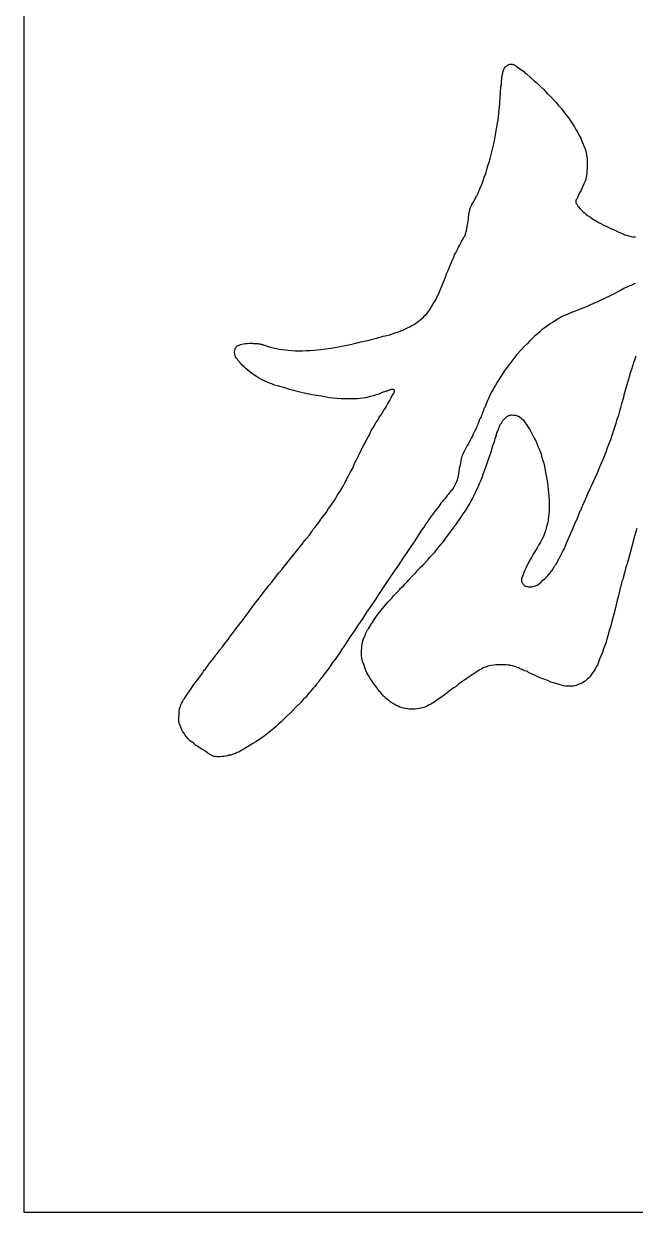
# Model space of a CAD drawing. Extents: x 0 to 5.1, y 0 to 11.
# Drawn here: x 0 to 1.28, y 0 to 2.487 of the extents above; entities that cross this region are included whole.
import ezdxf

# ---------------------------------------------------------------- set-up
doc = ezdxf.new("R2010")
doc.units = 0
doc.header["$MEASUREMENT"] = 0
doc.layers.get('0').update_dxf_attribs({"linetype": 'CONTINUOUS'})

msp = doc.modelspace()

# ---------------------------------------------------------------- linework, layer by layer
at = {"color": 7, "linetype": 'CONTINUOUS'}
msp.add_lwpolyline([(0, 0), (5.11811, 0), (5.11811, 11.023622), (0, 11.023622)], close=True, dxfattribs=at)
at = {"color": 88, "linetype": 'CONTINUOUS'}
for points in [[(1.279834, 1.943547), (1.277559, 1.942789), (1.272253, 1.940514), (1.268463, 1.938997), (1.264673, 1.937481), (1.260882, 1.935206), (1.257092, 1.933689), (1.248753, 1.92914), (1.243447, 1.926107), (1.23814, 1.923832), (1.232834, 1.920799), (1.228286, 1.918524), (1.215399, 1.912458), (1.207818, 1.908667), (1.200238, 1.905634), (1.185835, 1.898809), (1.179012, 1.895776), (1.172189, 1.892743), (1.158544, 1.888194), (1.15248, 1.885161), (1.146416, 1.882886), (1.140351, 1.880611), (1.129738, 1.876061), (1.12519, 1.873787), (1.1214, 1.871512), (1.116851, 1.869237), (1.107755, 1.863171), (1.103206, 1.860138), (1.098658, 1.857105), (1.09411, 1.854072), (1.084255, 1.846489), (1.078948, 1.84194), (1.0744, 1.83739), (1.069094, 1.833599), (1.058481, 1.822983), (1.053174, 1.817675), (1.04711, 1.811609), (1.041804, 1.805543), (1.031191, 1.794169), (1.026642, 1.788861), (1.022852, 1.783554), (1.018304, 1.777487), (1.009207, 1.766113), (1.005417, 1.760047), (1.000868, 1.753223), (0.997078, 1.747157), (0.990256, 1.735783), (0.987223, 1.731233), (0.984191, 1.726684), (0.981917, 1.722134), (0.978885, 1.716826), (0.974336, 1.707727), (0.97282, 1.703178), (0.970546, 1.698628), (0.968272, 1.694079), (0.966756, 1.689529), (0.964482, 1.684221), (0.963724, 1.682705), (0.962966, 1.681188), (0.962966, 1.679672), (0.962207, 1.678913), (0.961449, 1.67588), (0.960691, 1.675122), (0.959933, 1.673606), (0.959933, 1.672089), (0.959175, 1.671331), (0.958417, 1.669056), (0.957659, 1.667539), (0.956901, 1.666023), (0.956143, 1.66299), (0.955385, 1.661473), (0.954627, 1.659957), (0.953869, 1.659199), (0.953111, 1.657682), (0.953111, 1.656166), (0.952353, 1.655407), (0.951595, 1.652374), (0.950837, 1.651616), (0.950079, 1.650099), (0.950079, 1.648583), (0.947804, 1.644792), (0.947046, 1.641759), (0.94553, 1.638725), (0.944014, 1.635692), (0.940224, 1.62811), (0.938708, 1.624319), (0.936434, 1.619769), (0.934159, 1.615978), (0.930369, 1.608395), (0.928095, 1.604604), (0.926579, 1.601571), (0.924305, 1.597779), (0.921272, 1.592471), (0.920514, 1.590197), (0.919756, 1.587922), (0.918998, 1.586405), (0.916724, 1.581856), (0.915966, 1.578823), (0.915208, 1.576548), (0.91445, 1.574273), (0.913692, 1.568207), (0.912934, 1.564416), (0.912176, 1.560624), (0.911418, 1.557591), (0.91066, 1.550009), (0.909902, 1.545459), (0.909143, 1.541668), (0.908385, 1.537877), (0.906111, 1.531052), (0.905353, 1.528777), (0.904595, 1.526503), (0.903079, 1.524228), (0.902321, 1.521953), (0.900047, 1.517404), (0.898531, 1.515129), (0.897015, 1.513612), (0.895498, 1.511337), (0.893982, 1.509821), (0.892466, 1.507546), (0.888676, 1.502997), (0.885644, 1.499964), (0.88337, 1.496172), (0.881095, 1.493139), (0.878063, 1.490106), (0.875789, 1.487073), (0.872757, 1.48404), (0.870483, 1.480249), (0.868208, 1.477216), (0.861386, 1.468875), (0.857596, 1.462809), (0.853047, 1.457501), (0.849257, 1.452193), (0.845467, 1.446127), (0.841676, 1.440819), (0.837886, 1.434753), (0.833338, 1.429445), (0.829547, 1.423379), (0.818177, 1.405181), (0.809838, 1.393049), (0.801499, 1.380916), (0.793161, 1.368784), (0.78558, 1.356652), (0.777241, 1.34452), (0.768903, 1.332388), (0.760564, 1.320255), (0.743887, 1.295233), (0.735548, 1.281584), (0.726452, 1.268694), (0.717355, 1.255803), (0.709016, 1.242154), (0.69992, 1.229264), (0.691581, 1.216374), (0.682484, 1.203483), (0.669597, 1.183768), (0.665049, 1.176944), (0.660501, 1.17012), (0.655952, 1.163295), (0.650646, 1.156471), (0.646097, 1.150405), (0.641549, 1.14358), (0.637001, 1.136756), (0.628662, 1.12614), (0.62563, 1.121591), (0.622598, 1.117799), (0.618807, 1.11325), (0.615775, 1.1087), (0.612743, 1.104909), (0.608953, 1.100359), (0.60592, 1.096568), (0.597582, 1.087469), (0.593791, 1.082919), (0.589243, 1.077612), (0.584695, 1.073062), (0.580146, 1.067754), (0.569534, 1.057139), (0.562711, 1.050314), (0.556647, 1.04349), (0.549824, 1.037424), (0.538453, 1.02605), (0.533147, 1.0215), (0.528599, 1.016951), (0.523292, 1.012401), (0.512679, 1.00406), (0.507373, 0.999511), (0.502066, 0.995719), (0.49676, 0.991928), (0.485389, 0.984345), (0.479325, 0.981312), (0.474018, 0.977521), (0.467954, 0.97373), (0.458857, 0.968422), (0.455067, 0.966147), (0.451277, 0.963872), (0.446728, 0.962356), (0.442938, 0.960081), (0.436874, 0.957806), (0.434599, 0.957048), (0.432325, 0.95629), (0.429293, 0.95629), (0.427019, 0.955531), (0.421712, 0.954773), (0.41868, 0.954015), (0.41489, 0.954015), (0.411858, 0.953257), (0.406551, 0.953257), (0.405035, 0.953257), (0.402761, 0.954015), (0.400487, 0.954015), (0.398213, 0.954015), (0.394422, 0.955531), (0.392148, 0.95629), (0.389874, 0.957806), (0.388358, 0.958564), (0.386084, 0.960081), (0.380019, 0.964631), (0.375471, 0.967664), (0.370923, 0.969938), (0.363342, 0.975246), (0.359552, 0.977521), (0.357277, 0.979796), (0.354245, 0.982071), (0.348939, 0.985862), (0.347423, 0.987378), (0.345149, 0.989653), (0.343632, 0.99117), (0.339842, 0.995719), (0.337568, 0.998752), (0.336052, 1.001027), (0.332262, 1.007093), (0.330745, 1.009368), (0.329229, 1.012401), (0.327713, 1.016951), (0.326955, 1.019225), (0.326197, 1.020742), (0.325439, 1.023775), (0.325439, 1.025292), (0.324681, 1.026808), (0.324681, 1.028325), (0.324681, 1.031358), (0.324681, 1.033632), (0.324681, 1.035907), (0.324681, 1.038182), (0.325439, 1.041973), (0.325439, 1.044248), (0.325439, 1.047281), (0.325439, 1.049556), (0.326197, 1.051831), (0.326197, 1.054105), (0.326955, 1.05638), (0.328471, 1.061688), (0.329987, 1.064721), (0.331504, 1.066996), (0.33302, 1.070029), (0.334536, 1.073062), (0.336052, 1.075337), (0.338326, 1.07837), (0.348181, 1.092777), (0.355761, 1.104151), (0.3641, 1.114766), (0.373955, 1.128415), (0.374713, 1.129932), (0.376229, 1.132206), (0.377745, 1.134481), (0.379261, 1.135998), (0.380777, 1.138273), (0.383809, 1.142064), (0.385326, 1.14358), (0.386842, 1.145855), (0.3876, 1.147372), (0.389116, 1.149646), (0.390632, 1.151163), (0.393664, 1.154954), (0.39518, 1.156471), (0.396696, 1.158746), (0.397455, 1.160262), (0.401245, 1.164812), (0.402761, 1.167087), (0.405035, 1.169361), (0.406551, 1.172394), (0.408825, 1.174669), (0.410342, 1.176944), (0.415648, 1.18301), (0.41868, 1.18756), (0.421712, 1.191351), (0.424745, 1.195142), (0.427777, 1.198934), (0.430809, 1.203483), (0.439148, 1.214099), (0.443696, 1.220923), (0.449002, 1.227747), (0.454309, 1.234572), (0.459615, 1.241396), (0.47326, 1.259594), (0.481599, 1.270968), (0.490696, 1.282342), (0.503583, 1.299782), (0.508889, 1.305848), (0.513437, 1.312673), (0.518744, 1.318739), (0.528599, 1.331629), (0.533905, 1.338454), (0.539969, 1.345278), (0.545276, 1.352102), (0.555889, 1.365751), (0.561953, 1.372576), (0.568018, 1.380158), (0.573324, 1.386982), (0.582421, 1.398356), (0.585453, 1.402148), (0.588485, 1.405939), (0.591517, 1.40973), (0.597582, 1.417313), (0.600614, 1.421104), (0.603646, 1.425654), (0.60592, 1.429445), (0.608953, 1.433236), (0.617291, 1.443852), (0.622598, 1.451435), (0.627904, 1.458259), (0.63321, 1.465083), (0.637759, 1.472666), (0.643065, 1.47949), (0.652162, 1.493139), (0.655952, 1.499964), (0.660501, 1.506788), (0.664291, 1.512854), (0.668081, 1.519678), (0.671871, 1.526503), (0.679452, 1.54091), (0.684, 1.549251), (0.688549, 1.557591), (0.692339, 1.566691), (0.696129, 1.575031), (0.700678, 1.583372), (0.706742, 1.596263), (0.709016, 1.600812), (0.71129, 1.605362), (0.713565, 1.609153), (0.715839, 1.613703), (0.720387, 1.622802), (0.723419, 1.627352), (0.725694, 1.632659), (0.727968, 1.637209), (0.731, 1.641759), (0.737064, 1.652374), (0.740855, 1.657682), (0.743887, 1.663748), (0.747677, 1.669056), (0.753742, 1.678913), (0.756016, 1.681946), (0.75829, 1.685738), (0.760564, 1.689529), (0.76208, 1.692562), (0.765871, 1.698628), (0.766629, 1.700903), (0.768145, 1.703936), (0.769661, 1.706211), (0.771177, 1.709244), (0.773451, 1.713035), (0.774209, 1.713793), (0.774967, 1.71531), (0.775725, 1.716826), (0.775725, 1.717585), (0.775725, 1.719101), (0.775725, 1.720618), (0.774967, 1.720618), (0.774967, 1.721376), (0.774209, 1.721376), (0.774209, 1.721376), (0.773451, 1.722134), (0.771935, 1.722134), (0.771177, 1.722134), (0.769661, 1.722134), (0.768145, 1.722134), (0.767387, 1.721376), (0.764354, 1.720618), (0.762838, 1.71986), (0.761322, 1.719101), (0.759806, 1.718343), (0.75829, 1.718343), (0.756774, 1.717585), (0.749951, 1.71531), (0.745403, 1.713035), (0.740855, 1.711519), (0.735548, 1.710002), (0.731, 1.708486), (0.725694, 1.706969), (0.715081, 1.704694), (0.709016, 1.703936), (0.70371, 1.703178), (0.697645, 1.702419), (0.691581, 1.702419), (0.686275, 1.702419), (0.671871, 1.702419), (0.664291, 1.702419), (0.655952, 1.703178), (0.647614, 1.703936), (0.640033, 1.704694), (0.622598, 1.707727), (0.612743, 1.709244), (0.603646, 1.71076), (0.593791, 1.713035), (0.57484, 1.716826), (0.564985, 1.71986), (0.555889, 1.722134), (0.546034, 1.725167), (0.530873, 1.729717), (0.524808, 1.731233), (0.518744, 1.733508), (0.512679, 1.735783), (0.507373, 1.738058), (0.496002, 1.743366), (0.491454, 1.746399), (0.486905, 1.749432), (0.481599, 1.752465), (0.477051, 1.755498), (0.468712, 1.762322), (0.464922, 1.766113), (0.461131, 1.769147), (0.457341, 1.772938), (0.453551, 1.776729), (0.448244, 1.783554), (0.446728, 1.785828), (0.444454, 1.788103), (0.442938, 1.790378), (0.44218, 1.793411), (0.441422, 1.795686), (0.440664, 1.800235), (0.440664, 1.80251), (0.441422, 1.804027), (0.44218, 1.805543), (0.44218, 1.807818), (0.443696, 1.809334), (0.445212, 1.811609), (0.446728, 1.813126), (0.448244, 1.813884), (0.449761, 1.814642), (0.452035, 1.815401), (0.453551, 1.816159), (0.459615, 1.817675), (0.463406, 1.818434), (0.467196, 1.818434), (0.471744, 1.819192), (0.477809, 1.819192), (0.480083, 1.818434), (0.482357, 1.818434), (0.484631, 1.818434), (0.487663, 1.818434), (0.48918, 1.818434), (0.490696, 1.818434), (0.491454, 1.817675), (0.49297, 1.817675), (0.493728, 1.817675), (0.496002, 1.816917), (0.497518, 1.816917), (0.498276, 1.816159), (0.499792, 1.816159), (0.50055, 1.815401), (0.501308, 1.815401), (0.502825, 1.814642), (0.509647, 1.812367), (0.515712, 1.810851), (0.521776, 1.809334), (0.528599, 1.807818), (0.534663, 1.806301), (0.540727, 1.805543), (0.54755, 1.804785), (0.553614, 1.804027), (0.568018, 1.80251), (0.575598, 1.80251), (0.583179, 1.80251), (0.590759, 1.803268), (0.599098, 1.803268), (0.606678, 1.804027), (0.614259, 1.804785), (0.62184, 1.805543), (0.642307, 1.808576), (0.655194, 1.810851), (0.668081, 1.813126), (0.68021, 1.815401), (0.692339, 1.818434), (0.705226, 1.821467), (0.722661, 1.825258), (0.72721, 1.826774), (0.732516, 1.828291), (0.737822, 1.829049), (0.742371, 1.830566), (0.747677, 1.832082), (0.752226, 1.833599), (0.759806, 1.835115), (0.762838, 1.835874), (0.765871, 1.836632), (0.768145, 1.83739), (0.771177, 1.838148), (0.773451, 1.838907), (0.776483, 1.840423), (0.78179, 1.84194), (0.784064, 1.842698), (0.786338, 1.843456), (0.788612, 1.844973), (0.791645, 1.845731), (0.798467, 1.848764), (0.803015, 1.851039), (0.807564, 1.853314), (0.812112, 1.855588), (0.81666, 1.857863), (0.820451, 1.860896), (0.824999, 1.863929), (0.83258, 1.869995), (0.83637, 1.873028), (0.839402, 1.87682), (0.843192, 1.880611), (0.846225, 1.884402), (0.849257, 1.888194), (0.851531, 1.892743), (0.858354, 1.903359), (0.862144, 1.909425), (0.865176, 1.916249), (0.868208, 1.923074), (0.871241, 1.929898), (0.874273, 1.936722), (0.879579, 1.950371), (0.882611, 1.957196), (0.884886, 1.96402), (0.887918, 1.970844), (0.89095, 1.977669), (0.895498, 1.989801), (0.897773, 1.99435), (0.900047, 1.9989), (0.901563, 2.003449), (0.903837, 2.007999), (0.908385, 2.01634), (0.909902, 2.020131), (0.912176, 2.023923), (0.913692, 2.027714), (0.915966, 2.031505), (0.919756, 2.037571), (0.920514, 2.039846), (0.92203, 2.042121), (0.923547, 2.045154), (0.925063, 2.049703), (0.925821, 2.052737), (0.926579, 2.055011), (0.927337, 2.058044), (0.928853, 2.067144), (0.929611, 2.073968), (0.930369, 2.080034), (0.931127, 2.088375), (0.931885, 2.09065), (0.931885, 2.092166), (0.932643, 2.093683), (0.933401, 2.097474), (0.933401, 2.098991), (0.934159, 2.099749), (0.934159, 2.101265), (0.935675, 2.104298), (0.936434, 2.105815), (0.937192, 2.107331), (0.93795, 2.108848), (0.940982, 2.114156), (0.943256, 2.117947), (0.944772, 2.121738), (0.947804, 2.127804), (0.949321, 2.129321), (0.950079, 2.131596), (0.950837, 2.133112), (0.951595, 2.134629), (0.952353, 2.136904), (0.953869, 2.139937), (0.954627, 2.142211), (0.955385, 2.143728), (0.956143, 2.146003), (0.956901, 2.147519), (0.957659, 2.149794), (0.961449, 2.158893), (0.963724, 2.166476), (0.966756, 2.174058), (0.96903, 2.182399), (0.971304, 2.189982), (0.973578, 2.197565), (0.975853, 2.205147), (0.980401, 2.221829), (0.981917, 2.23017), (0.984191, 2.238511), (0.985707, 2.246852), (0.987223, 2.255192), (0.98874, 2.263533), (0.990256, 2.271874), (0.993288, 2.290831), (0.994046, 2.301446), (0.995562, 2.312062), (0.99632, 2.32192), (0.997078, 2.332535), (0.997836, 2.343151), (0.998594, 2.3568), (0.999352, 2.359074), (0.999352, 2.362107), (0.999352, 2.36514), (0.999352, 2.368174), (1.00011, 2.371207), (1.00011, 2.37424), (1.000868, 2.378789), (1.001626, 2.381064), (1.001626, 2.38258), (1.002385, 2.384855), (1.002385, 2.386372), (1.003143, 2.387888), (1.003901, 2.390163), (1.005417, 2.393196), (1.006175, 2.394713), (1.007691, 2.396229), (1.008449, 2.397746), (1.009965, 2.398504), (1.012239, 2.400779), (1.013755, 2.401537), (1.014513, 2.402295), (1.01603, 2.402295), (1.017546, 2.403054), (1.018304, 2.403054), (1.022094, 2.403054), (1.02361, 2.402295), (1.025126, 2.402295), (1.0274, 2.400779), (1.028917, 2.400021), (1.030433, 2.398504), (1.034981, 2.395471), (1.038013, 2.393196), (1.041045, 2.390921), (1.04332, 2.389405), (1.046352, 2.38713), (1.048626, 2.384855), (1.051658, 2.38258), (1.060755, 2.37424), (1.068336, 2.368174), (1.075158, 2.362107), (1.081981, 2.355283), (1.088803, 2.349217), (1.094868, 2.342393), (1.10169, 2.335568), (1.113819, 2.322678), (1.119125, 2.316612), (1.124432, 2.310546), (1.129738, 2.303721), (1.134287, 2.297655), (1.139593, 2.290831), (1.144141, 2.284006), (1.15248, 2.271874), (1.155512, 2.265808), (1.159302, 2.259742), (1.162335, 2.253676), (1.165367, 2.24761), (1.167641, 2.241544), (1.170673, 2.235478), (1.173706, 2.227895), (1.174464, 2.226379), (1.174464, 2.224862), (1.175222, 2.223345), (1.17598, 2.221071), (1.17598, 2.219554), (1.176738, 2.218038), (1.177496, 2.215005), (1.177496, 2.213488), (1.177496, 2.211972), (1.178254, 2.210455), (1.178254, 2.208938), (1.178254, 2.20818), (1.179012, 2.203631), (1.179012, 2.200598), (1.179012, 2.197565), (1.179012, 2.194532), (1.179012, 2.187707), (1.179012, 2.183916), (1.178254, 2.180125), (1.178254, 2.176333), (1.177496, 2.168751), (1.176738, 2.165718), (1.17598, 2.162685), (1.175222, 2.159651), (1.172189, 2.152069), (1.169915, 2.147519), (1.168399, 2.143728), (1.166125, 2.139178), (1.162335, 2.132354), (1.161577, 2.130079), (1.160061, 2.127046), (1.158544, 2.124013), (1.157028, 2.120222), (1.15627, 2.118705), (1.155512, 2.117947), (1.155512, 2.116431), (1.155512, 2.114156), (1.155512, 2.113397), (1.155512, 2.112639), (1.15627, 2.111123), (1.157786, 2.108848), (1.158544, 2.106573), (1.160061, 2.105057), (1.161577, 2.10354), (1.164609, 2.099749), (1.166883, 2.097474), (1.168399, 2.095957), (1.170673, 2.093683), (1.172948, 2.092166), (1.176738, 2.088375), (1.179012, 2.086858), (1.181286, 2.085342), (1.18356, 2.083825), (1.185835, 2.08155), (1.193415, 2.077001), (1.197963, 2.074726), (1.202512, 2.071693), (1.207818, 2.069418), (1.212367, 2.066385), (1.222979, 2.061836), (1.228286, 2.058803), (1.23435, 2.056528), (1.239657, 2.054253), (1.244963, 2.05122), (1.25406, 2.047429), (1.25785, 2.045912), (1.26164, 2.045154), (1.265431, 2.043637), (1.269221, 2.042879), (1.274527, 2.041363), (1.275285, 2.041363), (1.276043, 2.041363), (1.276801, 2.041363), (1.277559, 2.041363), (1.279834, 2.041363)], [(1.282866, 1.430962), (1.277559, 1.412005), (1.272253, 1.393049), (1.266189, 1.369542), (1.264673, 1.364993), (1.263156, 1.360443), (1.262398, 1.356652), (1.260882, 1.352102), (1.259366, 1.347553), (1.258608, 1.343003), (1.257092, 1.338454), (1.254818, 1.330871), (1.25406, 1.32708), (1.253302, 1.324047), (1.251786, 1.320255), (1.251027, 1.317222), (1.250269, 1.313431), (1.249511, 1.30964), (1.247995, 1.306607), (1.246479, 1.299782), (1.245721, 1.296749), (1.244963, 1.292958), (1.244205, 1.289925), (1.241931, 1.280826), (1.240415, 1.27476), (1.238899, 1.268694), (1.237382, 1.261869), (1.23435, 1.248979), (1.232076, 1.241396), (1.229802, 1.233814), (1.228286, 1.226989), (1.223737, 1.212582), (1.222221, 1.206516), (1.219947, 1.199692), (1.218431, 1.192867), (1.213125, 1.179219), (1.21085, 1.171636), (1.207818, 1.164053), (1.204786, 1.157229), (1.200238, 1.145097), (1.197963, 1.141306), (1.195689, 1.136756), (1.193415, 1.132965), (1.190383, 1.129173), (1.185835, 1.122349), (1.18356, 1.120074), (1.182044, 1.117799), (1.179012, 1.115525), (1.176738, 1.11325), (1.174464, 1.111733), (1.169157, 1.107942), (1.166125, 1.106426), (1.163093, 1.104909), (1.160061, 1.104151), (1.15627, 1.102634), (1.153238, 1.101876), (1.150206, 1.101118), (1.142625, 1.101118), (1.138077, 1.101118), (1.133529, 1.101118), (1.12898, 1.101876), (1.12519, 1.103393), (1.120642, 1.104151), (1.116093, 1.105667), (1.103206, 1.109459), (1.094868, 1.11325), (1.086529, 1.116283), (1.077432, 1.120074), (1.069094, 1.123866), (1.059239, 1.128415), (1.057723, 1.129173), (1.056207, 1.129932), (1.054691, 1.13069), (1.053932, 1.131448), (1.052416, 1.132206), (1.048626, 1.132965), (1.04711, 1.133723), (1.045594, 1.134481), (1.044078, 1.13524), (1.042562, 1.135998), (1.041045, 1.136756), (1.037255, 1.138273), (1.034981, 1.139031), (1.032707, 1.139789), (1.028159, 1.142064), (1.025126, 1.142822), (1.022852, 1.14358), (1.019062, 1.144339), (1.016788, 1.145097), (1.015272, 1.145097), (1.013755, 1.145097), (1.009207, 1.145855), (1.006175, 1.145855), (1.003901, 1.145855), (1.001626, 1.145855), (0.994804, 1.145855), (0.991014, 1.145855), (0.987981, 1.145855), (0.984191, 1.145097), (0.977369, 1.144339), (0.974336, 1.14358), (0.971304, 1.142822), (0.968272, 1.141306), (0.961449, 1.139031), (0.957659, 1.136756), (0.954627, 1.13524), (0.950837, 1.132965), (0.944772, 1.129173), (0.94174, 1.126899), (0.938708, 1.125382), (0.936434, 1.123107), (0.929611, 1.119316), (0.926579, 1.116283), (0.922788, 1.114008), (0.918998, 1.111733), (0.909902, 1.104909), (0.904595, 1.100359), (0.898531, 1.096568), (0.893224, 1.092777), (0.882611, 1.084436), (0.877305, 1.080645), (0.871999, 1.076853), (0.866692, 1.073062), (0.858354, 1.066996), (0.855321, 1.065479), (0.851531, 1.063205), (0.848499, 1.061688), (0.842434, 1.058655), (0.839402, 1.057139), (0.837128, 1.05638), (0.834096, 1.055622), (0.827273, 1.054105), (0.823483, 1.053347), (0.818935, 1.052589), (0.815144, 1.052589), (0.806806, 1.052589), (0.803015, 1.053347), (0.798467, 1.054105), (0.794677, 1.054864), (0.787096, 1.057139), (0.783306, 1.059413), (0.778758, 1.06093), (0.774967, 1.063205), (0.768903, 1.066996), (0.766629, 1.068512), (0.763596, 1.070787), (0.761322, 1.073062), (0.756774, 1.076095), (0.755258, 1.07837), (0.752984, 1.079886), (0.751467, 1.082161), (0.749951, 1.083678), (0.746161, 1.088227), (0.743887, 1.090502), (0.742371, 1.092777), (0.740097, 1.095052), (0.73858, 1.098085), (0.732516, 1.105667), (0.728726, 1.111733), (0.724935, 1.117041), (0.721145, 1.123107), (0.718113, 1.129173), (0.715081, 1.135998), (0.71129, 1.146613), (0.709774, 1.151163), (0.708258, 1.155713), (0.7075, 1.160262), (0.706742, 1.164812), (0.706742, 1.169361), (0.706742, 1.173911), (0.7075, 1.183768), (0.708258, 1.188318), (0.709016, 1.192867), (0.710532, 1.198175), (0.712048, 1.202725), (0.714323, 1.207274), (0.715839, 1.211824), (0.719629, 1.218648), (0.721145, 1.220923), (0.722661, 1.223198), (0.724177, 1.225473), (0.725694, 1.228506), (0.729484, 1.234572), (0.731758, 1.237605), (0.734032, 1.241396), (0.737064, 1.245188), (0.742371, 1.25277), (0.745403, 1.256561), (0.747677, 1.260353), (0.7545, 1.267935), (0.75829, 1.272485), (0.76208, 1.277035), (0.770419, 1.285375), (0.774209, 1.290683), (0.778758, 1.295233), (0.784822, 1.301299), (0.786338, 1.302815), (0.787096, 1.304332), (0.788612, 1.305848), (0.790128, 1.307365), (0.794677, 1.311156), (0.797709, 1.314189), (0.799983, 1.317222), (0.803015, 1.320255), (0.806048, 1.323288), (0.813628, 1.331629), (0.819693, 1.337695), (0.824241, 1.343003), (0.829547, 1.349069), (0.834854, 1.354377), (0.845467, 1.365751), (0.850015, 1.371059), (0.855321, 1.376367), (0.85987, 1.381675), (0.868966, 1.393049), (0.874273, 1.399115), (0.878821, 1.404423), (0.88337, 1.410489), (0.893224, 1.424137), (0.899289, 1.432478), (0.905353, 1.440819), (0.91445, 1.45371), (0.91824, 1.459776), (0.92203, 1.465083), (0.925821, 1.470391), (0.932643, 1.481765), (0.935675, 1.487831), (0.938708, 1.493139), (0.94174, 1.499205), (0.944772, 1.505271), (0.950837, 1.518162), (0.953869, 1.524986), (0.956143, 1.531052), (0.959175, 1.537877), (0.961449, 1.544701), (0.967514, 1.561383), (0.971304, 1.571998), (0.974336, 1.581856), (0.978127, 1.591713), (0.981159, 1.601571), (0.985707, 1.615219), (0.986465, 1.619011), (0.987981, 1.622802), (0.989498, 1.627352), (0.990256, 1.631143), (0.991772, 1.634934), (0.994046, 1.641), (0.994804, 1.643275), (0.99632, 1.64555), (0.997078, 1.647825), (0.997836, 1.649341), (0.999352, 1.651616), (1.001626, 1.655407), (1.002385, 1.656924), (1.003901, 1.65844), (1.005417, 1.659957), (1.006933, 1.661473), (1.009207, 1.663748), (1.009965, 1.664506), (1.010723, 1.665265), (1.012239, 1.666023), (1.013755, 1.666781), (1.014513, 1.667539), (1.01603, 1.667539), (1.016788, 1.668298), (1.018304, 1.668298), (1.01982, 1.669056), (1.020578, 1.669056), (1.022094, 1.669056), (1.025126, 1.668298), (1.0274, 1.668298), (1.028917, 1.668298), (1.031191, 1.667539), (1.032707, 1.666781), (1.034981, 1.666023), (1.038771, 1.663748), (1.041045, 1.662232), (1.042562, 1.659957), (1.044836, 1.65844), (1.046352, 1.656166), (1.047868, 1.653891), (1.052416, 1.647066), (1.055449, 1.643275), (1.058481, 1.638725), (1.060755, 1.634176), (1.063029, 1.629626), (1.068336, 1.619769), (1.071368, 1.614461), (1.073642, 1.609153), (1.075916, 1.603087), (1.07819, 1.597779), (1.082739, 1.586405), (1.084255, 1.579581), (1.086529, 1.573515), (1.088045, 1.567449), (1.089561, 1.561383), (1.091835, 1.548492), (1.093351, 1.54091), (1.094868, 1.534085), (1.095626, 1.526503), (1.096384, 1.519678), (1.0979, 1.505271), (1.098658, 1.497689), (1.099416, 1.490106), (1.099416, 1.483282), (1.099416, 1.475699), (1.099416, 1.468117), (1.0979, 1.455226), (1.097142, 1.44916), (1.096384, 1.443852), (1.094868, 1.437786), (1.093351, 1.43172), (1.091835, 1.426412), (1.087287, 1.41428), (1.084255, 1.408214), (1.081223, 1.402148), (1.077432, 1.396082), (1.0744, 1.390774), (1.07061, 1.384708), (1.065303, 1.375609), (1.063029, 1.371817), (1.060755, 1.368026), (1.059239, 1.364993), (1.056965, 1.361202), (1.055449, 1.35741), (1.051658, 1.351344), (1.0509, 1.348311), (1.049384, 1.345278), (1.047868, 1.342245), (1.046352, 1.339212), (1.045594, 1.336179), (1.04332, 1.330871), (1.042562, 1.328596), (1.041804, 1.326322), (1.041804, 1.324805), (1.041804, 1.32253), (1.041804, 1.321014), (1.042562, 1.317981), (1.04332, 1.316464), (1.044078, 1.315706), (1.044836, 1.314189), (1.046352, 1.313431), (1.04711, 1.312673), (1.050142, 1.310398), (1.052416, 1.30964), (1.053932, 1.30964), (1.056207, 1.308882), (1.058481, 1.308882), (1.063029, 1.308882), (1.065303, 1.30964), (1.068336, 1.310398), (1.07061, 1.311156), (1.075916, 1.313431), (1.07819, 1.314948), (1.079706, 1.316464), (1.081981, 1.317981), (1.086529, 1.32253), (1.089561, 1.324805), (1.091835, 1.32708), (1.09411, 1.329355), (1.098658, 1.334662), (1.100174, 1.336937), (1.102448, 1.339212), (1.103964, 1.342245), (1.106238, 1.34452), (1.110029, 1.350586), (1.111545, 1.353619), (1.113819, 1.356652), (1.116093, 1.359685), (1.117609, 1.363476), (1.119883, 1.366509), (1.123674, 1.37485), (1.125948, 1.3794), (1.12898, 1.384708), (1.131254, 1.389257), (1.133529, 1.394565), (1.135045, 1.399115), (1.142625, 1.416555), (1.147932, 1.428687), (1.153238, 1.440819), (1.158544, 1.452951), (1.164609, 1.468117), (1.166125, 1.470391), (1.166883, 1.473424), (1.168399, 1.475699), (1.169157, 1.478732), (1.170673, 1.481007), (1.172948, 1.486315), (1.174464, 1.489348), (1.175222, 1.492381), (1.176738, 1.495414), (1.178254, 1.498447), (1.179012, 1.500722), (1.181286, 1.50603), (1.182802, 1.509063), (1.18356, 1.511337), (1.185076, 1.513612), (1.185835, 1.515887), (1.187351, 1.51892), (1.191899, 1.529536), (1.196447, 1.538635), (1.200238, 1.547734), (1.204028, 1.556833), (1.207818, 1.565174), (1.211608, 1.574273), (1.218431, 1.591713), (1.221463, 1.600812), (1.225254, 1.609153), (1.228286, 1.617494), (1.231318, 1.626593), (1.23435, 1.634934), (1.239657, 1.651616), (1.241931, 1.659957), (1.244963, 1.668298), (1.247237, 1.676639), (1.249511, 1.684221), (1.251786, 1.692562), (1.255576, 1.706211), (1.256334, 1.71076), (1.25785, 1.71531), (1.259366, 1.720618), (1.260882, 1.725167), (1.263914, 1.7373), (1.266189, 1.744124), (1.268463, 1.750948), (1.269979, 1.757773), (1.272253, 1.764597), (1.276801, 1.778246), (1.279076, 1.785828), (1.28135, 1.792653)]]:
    msp.add_lwpolyline(points, dxfattribs=at)

doc.saveas('drawing.dxf')
